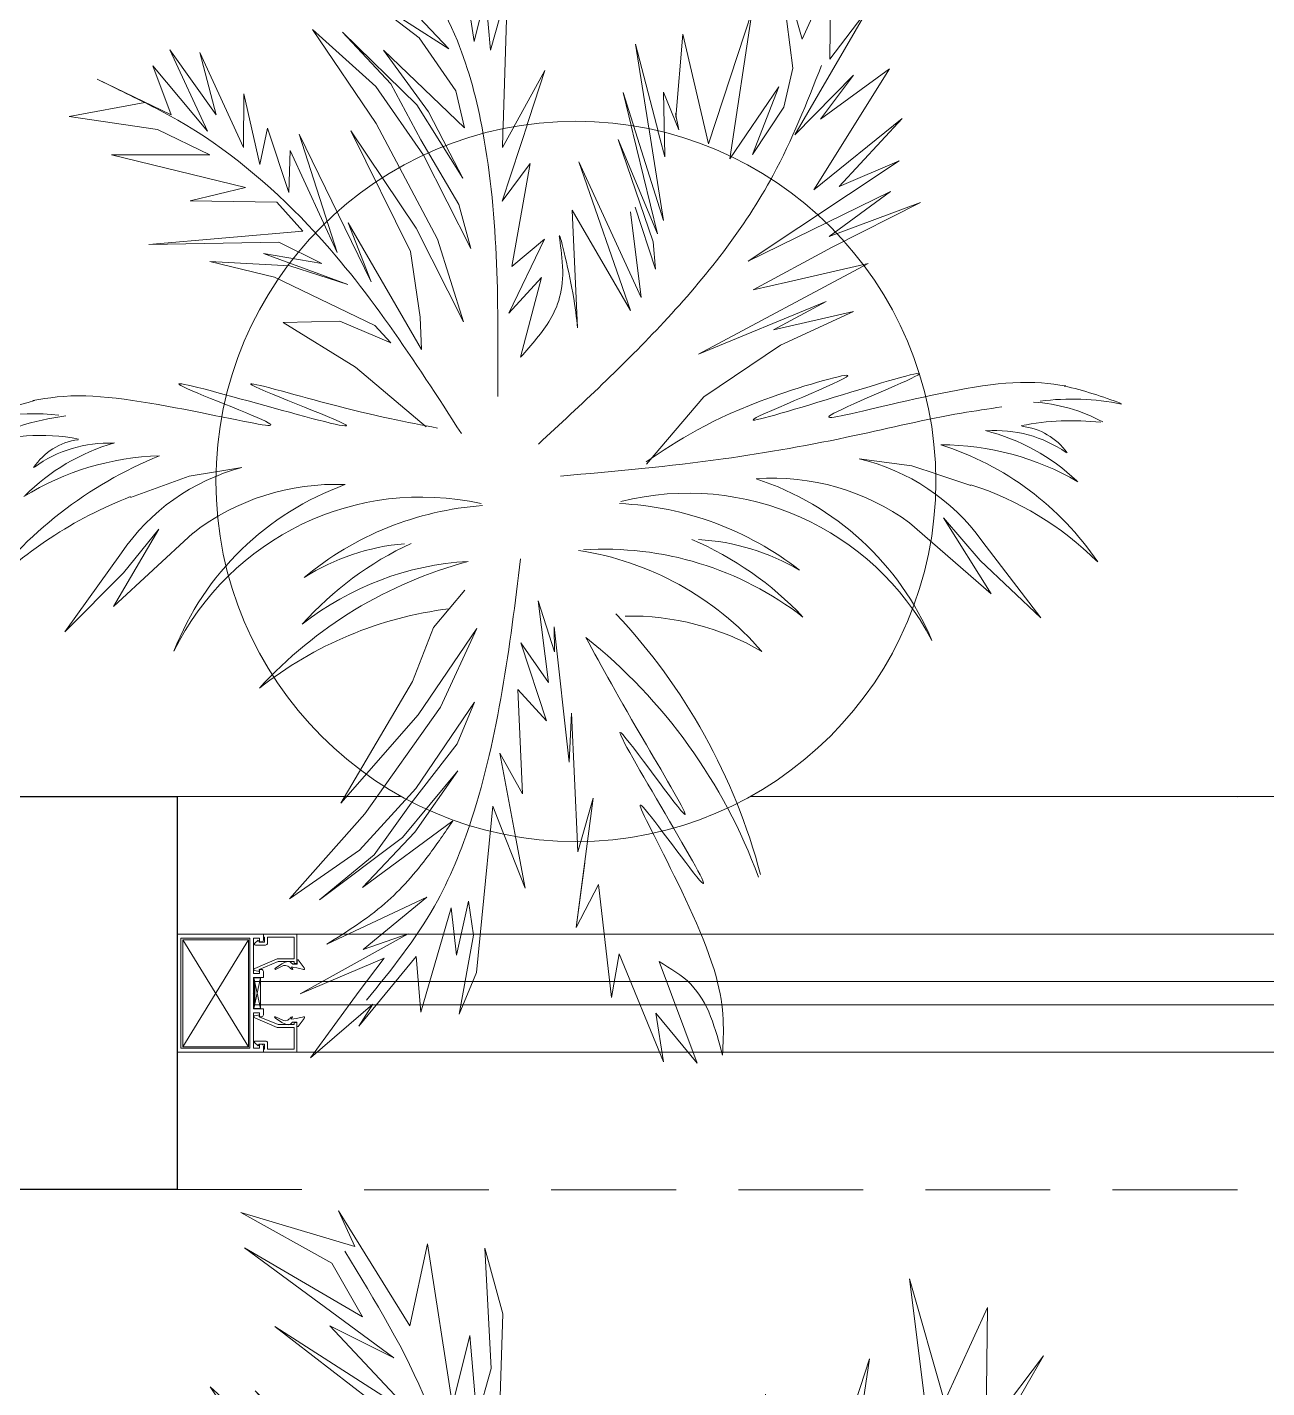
# Model space of a CAD drawing. Header units: centimetres. Extents: x 5488 to 20269, y -31398 to -19684.
# Drawn here: x 6136.6 to 6199.7, y -24051.2 to -23982 of the extents above; entities that cross this region are included whole.
import ezdxf

# ---------------------------------------------------------------- set-up
doc = ezdxf.new("R2010")
doc.units = ezdxf.units.CM
doc.set_wipeout_variables(frame=1)
doc.linetypes.add('HIDDEN', pattern=[9.525, 6.35, -3.175])
doc.layers.add('wipeout', color=7, linetype='Continuous', true_color=0xffffff)
for name, color, linetype, lineweight in [('xxx_Auto_Dograma_Metal', 157, 'Continuous', 0), ('xxx_Auto_Element_Dograma Cam', 140, 'Continuous', 9), ('xxx_Auto_Element_Dograma Metal', 211, 'Continuous', 20), ('xxx_Auto_Kaplama_Ahşap', 34, 'Continuous', 0), ('xxx_Auto_Kaplama_Ahşap Tarama', 16, 'Continuous', 5), ('xxx_Auto_Konstruksiyon_Metal', 141, 'Continuous', 0), ('xxx_Auto_Merdiven_Merdiven', 163, 'Continuous', 15), ('xxx_Auto_Tasiyici_Betonarme', 1, 'Continuous', 30), ('xxx_Auto_Tefris_Silik', 252, 'Continuous', 13), ('xxx_Auto_Tefris_Tefris', 32, 'Continuous', 15)]:
    doc.layers.add(name, color=color, linetype=linetype, lineweight=lineweight)
doc.layers.add('xxx_Auto_LANDSCAPE', color=7, linetype='Continuous', lineweight=0, true_color=0x496639)

# ---------------------------------------------------------------- blocks, each defined once
blk = doc.blocks.new('palm_plan')
at = {"color": 0}
for p, q in [((-35.71, 74.41), (-52.98, 98.96)), ((-52.98, 98.96), (-46.84, 87.45)), ((-23.8, 73.26), (-39.93, 97.81)), ((-39.93, 97.81), (-36.47, 80.55)), ((-22.27, 78.25), (-29.56, 95.89)), ((-29.56, 95.89), (-23.8, 73.26)), ((-46.84, 87.45), (-62.2, 94.74)), ((-62.2, 94.74), (-52.98, 84)), ((-21.88, 91.67), (-22.27, 78.25)), ((-16.13, 54.85), (-21.88, 91.67)), ((-12.29, 92.06), (-13.82, 72.11)), ((-11.52, 71.73), (-12.29, 92.06)), ((-36.47, 80.55), (-41.85, 90.52)), ((-41.85, 90.52), (-35.71, 74.41)), ((-52.98, 84), (-70.26, 86.69)), ((-70.26, 86.69), (-48.38, 79.78)), ((-13.82, 72.11), (-16.89, 87.45)), ((-16.89, 87.45), (-16.13, 54.85)), ((-48.38, 79.78), (-41.85, 74.79)), ((-36.86, 60.22), (-62.58, 77.1)), ((-62.58, 77.1), (-41.47, 57.53)), ((-5.38, 77.1), (-8.83, 60.6)), ((-3.07, 37.59), (-5.38, 77.1)), ((36.16, 67.82), (44.9, 77.21)), ((-35.71, 64.82), (-46.07, 75.56)), ((-46.07, 75.56), (-36.86, 60.22)), ((-41.85, 74.79), (-35.71, 64.82)), ((-10.37, 53.31), (-11.52, 71.73)), ((2.3, 70.19), (-1.15, 53.7)), ((2.3, 53.7), (2.3, 70.19)), ((30.3, 58.6), (36.16, 67.82)), ((-1.92, 65.97), (-3.07, 37.59)), ((-1.15, 53.7), (-1.92, 65.97)), ((-41.47, 57.53), (-64.12, 62.14)), ((-64.12, 62.14), (-49.14, 53.7)), ((-8.83, 60.6), (-10.37, 53.31)), ((-30.97, 42.55), (-66.37, 52.44)), ((-66.37, 52.44), (-42.77, 48.25)), ((-42.77, 48.25), (-54.95, 53.58)), ((-54.95, 53.58), (-46.58, 53.2)), ((-46.58, 53.2), (-50, 53.96)), ((5.38, 34.9), (2.3, 53.7)), ((-29.07, 40.27), (-58.37, 45.97)), ((-58.37, 45.97), (-30.97, 42.55)), ((-27.93, 38.75), (-50, 41.03)), ((-50, 41.03), (-29.07, 40.27)), ((-35.92, 38.37), (-22.6, 36.85)), ((-22.6, 36.85), (-27.93, 38.75)), ((-89.18, 34.03), (-98.39, 35.56)), ((-98.39, 35.56), (-83.04, 29.43)), ((-35.44, 37.1), (-18.55, 31.73)), ((-72.29, 25.59), (-89.18, 34.03)), ((13.05, 18.41), (5.38, 34.9)), ((-48.49, 14.09), (-69.22, 33.26)), ((-69.22, 33.26), (-58.47, 18.69)), ((-18.55, 31.73), (-49.26, 31.73)), ((-49.26, 31.73), (-17.01, 28.66)), ((-80.73, 22.52), (-102.23, 28.66)), ((-102.23, 28.66), (-93.02, 21.76)), ((-77.66, 24.82), (-88.41, 28.66)), ((-88.41, 28.66), (-80.73, 22.52)), ((-83.04, 29.43), (-77.66, 24.82)), ((-17.01, 28.66), (-40.81, 26.36)), ((-40.81, 26.36), (-18.36, 17.24)), ((-58.47, 18.69), (-72.29, 25.59)), ((-35.44, 10.25), (-53.09, 22.52)), ((-53.09, 22.52), (-48.49, 14.09)), ((-93.02, 21.76), (-111.44, 19.45)), ((-106.07, 19.45), (-116.82, 7.18)), ((-111.44, 19.45), (-106.07, 19.45)), ((-26.99, 5.65), (-37.74, 18.69)), ((-37.74, 18.69), (-35.44, 10.25)), ((-112.21, 5.65), (-89.95, 17.92)), ((-81.5, 17.15), (-100.69, 4.88)), ((-89.95, 17.92), (-97.62, 11.78)), ((-97.62, 11.78), (-81.5, 17.15)), ((-116.82, 7.18), (-105.3, 15.62)), ((-96.86, 16.39), (-112.21, 5.65)), ((-105.3, 15.62), (-96.86, 16.39)), ((-65.38, 13.32), (-86.88, 4.88)), ((-86.11, 12.55), (-73.06, 14.85)), ((-73.06, 14.85), (-65.38, 13.32)), ((-17.78, 4.11), (-30.83, 14.85)), ((-30.83, 14.85), (-26.99, 5.65)), ((-100.69, 4.88), (-86.11, 12.55)), ((-86.88, 4.88), (-71.52, 7.95)), ((-56.17, 8.72), (-73.82, 6.42)), ((-71.52, 7.95), (-56.17, 8.72)), ((-73.82, 6.42), (-93.78, -1.25)), ((-66.91, 4.11), (-51.56, 5.65)), ((-51.56, 5.65), (-42.35, 4.11)), ((-79.97, 3.35), (-66.91, 4.11)), ((-42.35, 4.11), (-63.84, 3.35)), ((-93.78, -1.25), (-79.97, 3.35)), ((-63.84, 3.35), (-80.73, 0.28)), ((-80.73, 0.28), (-96.86, -6.62)), ((-73.82, -2.79), (-46.95, -1.25)), ((-46.95, -1.25), (-29.29, -3.56)), ((-96.86, -6.62), (-73.82, -2.79)), ((-29.29, -3.56), (-50.79, -4.32)), ((-50.79, -4.32), (-74.59, -8.16)), ((-74.59, -8.16), (-46.95, -7.39)), ((-46.95, -7.39), (-33.9, -11.23)), ((-33.9, -11.23), (-27.71, -13.75)), ((40.16, -14.9), (35.5, -12.77)), ((35.5, -12.77), (62.01, -21.59)), ((-27.71, -13.75), (-57.7, -16.59)), ((29.25, -13.53), (45.37, -18.59)), ((29.25, -13.53), (40.16, -14.9)), ((-57.7, -16.59), (-44.65, -17.36)), ((-44.65, -17.36), (-78.43, -18.13)), ((-78.43, -18.13), (-53.09, -21.2)), ((45.37, -18.59), (35.57, -20.41)), ((62.01, -21.59), (53.08, -16.94)), ((53.08, -16.94), (79.49, -27.71)), ((-53.86, -35), (-36.2, -20.43)), ((-31.6, -18.9), (-40.04, -26.57)), ((-36.2, -20.43), (-31.6, -18.9)), ((-30.11, -27.61), (-12.86, -19.5)), ((35.57, -20.41), (52.36, -22.28)), ((79.49, -27.71), (70.84, -20.24)), ((70.84, -20.24), (93.51, -34.47)), ((-53.09, -21.2), (-76.13, -21.2)), ((-76.13, -21.2), (-68.45, -25.03)), ((-59.24, -35), (-46.18, -21.96)), ((-46.18, -21.96), (-54.63, -31.17)), ((52.36, -22.28), (44.04, -24.96)), ((129.23, -23.51), (107.01, -21.95)), ((-68.45, -25.03), (-82.27, -23.5)), ((-82.27, -23.5), (-76.13, -28.1)), ((116.39, -26.98), (129.23, -23.51)), ((-76.13, -28.1), (-90.71, -25.03)), ((-90.71, -25.03), (-80.73, -29.63)), ((-60, -25.8), (-70.75, -55.71)), ((-67.68, -28.1), (-60, -25.8)), ((-60, -31.17), (-52.33, -25.03)), ((-52.33, -25.03), (-59.24, -35)), ((44.04, -24.96), (63.97, -33.04)), ((-40.04, -26.57), (-44.65, -37.3)), ((-44.65, -37.3), (-30.11, -27.61)), ((25.22, -35.42), (20.93, -26.32)), ((40.7, -40.9), (29.12, -27.37)), ((29.12, -27.37), (40.23, -45.79)), ((93.51, -34.47), (82.18, -27.35)), ((93.51, -34.47), (87.39, -26.64)), ((87.39, -26.64), (109.62, -33.92)), ((126.11, -29.76), (116.39, -26.98)), ((-80.73, -29.63), (-102.23, -29.63)), ((-102.23, -29.63), (-89.18, -31.93)), ((-75.36, -44.21), (-67.68, -28.1)), ((109.62, -33.92), (102.15, -28.72)), ((102.15, -28.72), (126.11, -29.76)), ((-70.75, -55.71), (-60, -31.17)), ((-54.63, -31.17), (-62.31, -45.74)), ((-89.18, -31.93), (-105.3, -35)), ((-90.71, -54.94), (-73.06, -32.7)), ((-73.06, -32.7), (-75.36, -44.21)), ((63.97, -33.04), (54.38, -33.8)), ((-105.3, -35), (-86.88, -35)), ((-86.88, -35), (-103.77, -39.6)), ((-62.31, -45.74), (-53.86, -35)), ((33.49, -43.95), (25.22, -35.42)), ((49, -40.98), (42.68, -34.1)), ((42.68, -34.1), (53.79, -52.52)), ((54.38, -33.8), (81.77, -40.67)), ((-91.48, -44.21), (-82.27, -36.54)), ((-82.27, -36.54), (-90.71, -54.94)), ((-93.02, -40.37), (-106.07, -51.11)), ((-103.77, -39.6), (-93.02, -40.37)), ((54.11, -64.23), (40.7, -40.9)), ((56.11, -54.67), (49, -40.98)), ((81.77, -40.67), (63.69, -39.64)), ((63.69, -39.64), (77.03, -47.43)), ((-106.07, -51.11), (-97.62, -44.21)), ((-97.62, -44.21), (-101.46, -59.55)), ((-101.46, -59.55), (-91.48, -44.21)), ((50.03, -67.81), (33.49, -43.95)), ((61.84, -56.44), (54.09, -43.16)), ((54.09, -43.16), (61.81, -59.2)), ((40.23, -45.79), (50.03, -67.81)), ((62.98, -48.36), (67.67, -70.97)), ((77.03, -47.43), (93.33, -56.96)), ((53.79, -52.52), (60.45, -68.34)), ((86.12, -54.34), (79.33, -52.35)), ((79.33, -52.35), (88.41, -59.26)), ((62.6, -66.02), (56.11, -54.67)), ((99.65, -63.84), (86.12, -54.34)), ((-21.11, -57.48), (-24, -68.02)), ((67.67, -70.97), (61.84, -56.44)), ((88.41, -59.26), (79.08, -56.18)), ((79.08, -56.18), (95.97, -70.83)), ((93.33, -56.96), (99.65, -63.84)), ((61.81, -59.2), (66.31, -80.11)), ((79.32, -76.19), (75, -59.76)), ((75, -59.76), (75.22, -82.54)), ((63.49, -85.62), (54.11, -64.23)), ((66.31, -80.11), (62.6, -66.02)), ((80.26, -66.41), (79.32, -76.19)), ((82.16, -91.76), (80.26, -66.41)), ((95.97, -70.83), (85.15, -66.89)), ((85.15, -66.89), (93.3, -83.57)), ((-24, -68.02), (-25.08, -80.8)), ((60.45, -68.34), (63.49, -85.62)), ((82.76, -73.04), (82.16, -91.76)), ((86.73, -80.53), (82.76, -73.04)), ((93.3, -83.57), (90.36, -79.07)), ((90.36, -79.07), (95.03, -95.31)), ((95.03, -95.31), (86.73, -80.53))]:
    blk.add_line(p, q, dxfattribs=at)
for points in [[(56.14, 74.49), (75.63, 78.86), (59.72, 72.5), (48.59, 69.33), (66.88, 71.71), (46.6, 62.55)], [(-15.51, -87.3), (-5.65, -104.67), (-11.63, -88.62), (-16.76, -78.24), (-6.23, -93.38), (-13.08, -72.21)]]:
    blk.add_lwpolyline(points, dxfattribs=at)
for centre, radius, start, end in [((99.17, 53.3), 81.81, 133.8194, 142.415), ((82.98, 82.64), 50.1, 143.6631, 162.8704), ((64.92, 79.92), 34.25, 126.9529, 151.8694), ((90.53, 79.14), 53.98, 149.0425, 166.4484), ((85.76, 51.52), 56.24, 125.181, 155.2139), ((69.12, 57.69), 42.79, 111.98, 140.9278), ((59.95, 75.91), 25.52, 120.6823, 159.6517), ((49.47, 85.09), 13.11, 100.6314, 149.1948), ((80.37, 33.28), 61.93, 99.5706, 137.5209), ((92.71, 33.32), 65.05, 110.5942, 137.4972), ((64.52, 31.9), 43.41, 101.1272, 142.038), ((69.91, 20.84), 47.78, 119.2037, 159.356), ((73.53, 0.03), 56.68, 93.0923, 169.431), ((68.76, -2.86), 59.51, 88.3527, 137.0574), ((75.71, -19.74), 64.86, 117.2482, 152.6959), ((71.95, 0.37), 45.64, 124.6301, 152.1817), ((85.89, -24.6), 66.7, 117.5703, 159.0296), ((77.24, -30.93), 69.13, 108.7482, 132.008), ((75.42, -36.07), 62.46, 106.2911, 146.5573), ((89.12, -20.29), 54.1, 125.2433, 156.3329), ((77.98, -118.6), 124.94, 80.1144, 108.4985), ((90.77, -108.29), 112.52, 85.428, 116.7161), ((51.32, -50.14), 56.68, 142.795, 219.1337), ((67.42, -38.46), 64.86, 159.5301, 194.9778), ((72.58, -45.48), 60.92, 158.5901, 193.4129), ((103.98, -38.38), 89.4, 170.2572, 202.8835), ((97.56, -54.6), 78.17, 162.3252, 193.7177), ((76.73, -32.07), 69.13, 180.2181, 203.4778), ((50, -49.19), 45.64, 160.0443, 187.5959), ((33.47, -61.44), 47.78, 152.87, 193.0223), ((50.25, -44.67), 59.51, 175.1686, 223.8733), ((21.66, -64.88), 43.41, 170.188, 211.0989), ((21.4, -93.79), 56.24, 157.0121, 187.045), ((54.53, -75.84), 85, 177.2951, 209.1957), ((-14, -91.07), 25.52, 152.5744, 191.5437), ((5.65, -85.62), 42.79, 171.2982, 200.246), ((62.27, -86.14), 87.67, 176.4689, 200.8209), ((-5.72, -110.21), 42.63, 144.6149, 173.5658), ((-27.84, -89.48), 13.11, 163.0312, 211.5946), ((-1.59, -113.58), 52.23, 149.5519, 178.1336), ((2.24, -101.23), 50.49, 162.3651, 184.773), ((200.52, -129.14), 254.9, 171.2704, 176.1187)]:
    blk.add_arc(centre, radius, start, end, dxfattribs=at)
for points in [[(12.54, 18.56), (11.25, 47.52), (13.83, 63.6), (13.83, 42.37), (19.63, 77.12), (19.63, 57.81), (29.29, 93.85), (34.44, 103.5)], [(7.87, 1.31), (18.64, 33.22), (25.57, 59.75), (30.57, 81.66), (32.88, 89.74)], [(0, 0), (-12.02, 33.89), (-30.06, 66.92), (-46.37, 85.36)], [(-17.78, 4.11), (-22.26, 12.87), (-31.96, 20.07), (-37.05, 21.73), (-25.27, 19.36), (-18.36, 17.24)], [(-12.4, -3.56), (-63.08, 16.39), (-82.27, 19.45), (-106.07, 17.92)], [(40.19, -7.78), (65.46, -5.69), (81.71, -4.5), (61.04, -9.39), (96.2, -7.03), (77.41, -11.47), (114.7, -12.58), (129.93, -18.14)], [(-8.57, -13.53), (-60.77, -24.26), (-91.48, -39.6), (-102.23, -48.04)], [(19.89, -13.23), (64.29, -44.75), (77.35, -59.14), (89.08, -79.91)], [(107.01, -21.95), (113.96, -17.96), (129.93, -18.14)], [(-11.67, -17.51), (-25.7, -35.93), (-35.89, -48.65), (-20.16, -34.38), (-42, -62.03), (-27.7, -49.05), (-47.89, -80.43), (-51.58, -90.73)], [(62.98, -48.36), (67.38, -55.92), (72.6, -68.22), (75.22, -82.54)]]:
    blk.add_spline(points, degree=3, dxfattribs=at)
blk = doc.blocks.new('A$C21533CF2')
blk.add_wipeout([(74.13, 39.489), (75.197, 40.417), (76.213, 41.4), (77.177, 42.435), (78.085, 43.519), (78.935, 44.649), (79.725, 45.822), (80.452, 47.035), (81.115, 48.284), (81.712, 49.566), (82.241, 50.877), (82.7, 52.214), (83.089, 53.574), (83.406, 54.952), (83.65, 56.345), (83.822, 57.748), (83.919, 59.159), (83.943, 60.573), (83.892, 61.986), (83.768, 63.395), (83.57, 64.795), (83.299, 66.183), (82.956, 67.554), (82.542, 68.906), (82.057, 70.235), (81.504, 71.536), (80.883, 72.806), (80.196, 74.043), (79.446, 75.241), (78.634, 76.399), (77.763, 77.512), (76.834, 78.579), (75.851, 79.595), (74.816, 80.559), (73.732, 81.467), (72.602, 82.317), (71.429, 83.107), (70.217, 83.834), (68.968, 84.497), (67.686, 85.094), (66.374, 85.623), (65.037, 86.082), (63.677, 86.471), (62.299, 86.788), (60.907, 87.032), (59.503, 87.204), (58.092, 87.301), (56.679, 87.325), (55.265, 87.274), (53.857, 87.15), (52.457, 86.952), (51.069, 86.681), (49.697, 86.338), (48.345, 85.924), (47.017, 85.439), (45.716, 84.886), (44.445, 84.265), (43.209, 83.578), (42.01, 82.828), (40.853, 82.016), (39.739, 81.145), (38.672, 80.216), (37.656, 79.233), (36.692, 78.198), (35.784, 77.114), (34.934, 75.984), (34.144, 74.812), (33.417, 73.599), (32.754, 72.35), (32.157, 71.068), (31.629, 69.756), (31.169, 68.419), (30.781, 67.059), (30.464, 65.681), (30.219, 64.289), (30.048, 62.885), (29.95, 61.474), (29.927, 60.061), (29.977, 58.647), (30.101, 57.239), (30.299, 55.839), (30.57, 54.451), (30.913, 53.079), (31.328, 51.727), (31.812, 50.399), (32.366, 49.098), (32.987, 47.827), (33.673, 46.591), (34.423, 45.392), (35.235, 44.235), (36.107, 43.121), (37.035, 42.054), (38.018, 41.038), (39.053, 40.074), (40.137, 39.166), (41.267, 38.316), (42.44, 37.526), (43.653, 36.799), (44.902, 36.136), (46.184, 35.539), (47.495, 35.011), (48.832, 34.551), (50.192, 34.163), (51.57, 33.846), (52.963, 33.601), (54.366, 33.43), (55.777, 33.332), (57.191, 33.309), (58.604, 33.359), (60.013, 33.483), (61.413, 33.681), (62.801, 33.952), (64.172, 34.295), (65.524, 34.71), (66.853, 35.194), (68.154, 35.748), (69.424, 36.369), (70.661, 37.055), (71.859, 37.805), (73.017, 38.617)]).dxf.layer = 'wipeout'
at = {"layer": 'xxx_Auto_Tefris_Tefris'}
blk.add_circle((56.935, 60.317), 27, dxfattribs=at)
at = {"layer": 'xxx_Auto_LANDSCAPE', "xscale": -0.364783083416274, "yscale": 0.364783083416274, "zscale": 0.3647830834162722, "rotation": 328.9633282841189}
blk.add_blockref('palm_plan', (59.413, 57.228), dxfattribs=at)
blk = doc.blocks.new('2411-X')
for p, q in [((3.1, 19.8), (4.8, 21.6)), ((5.6, 16), (5.6, 21.2)), ((17.5, 21.5), (12.5, 10.05)), ((19, 19.2), (18.5, 21.5)), ((1.5, 17), (0, 17)), ((0, 17), (0, 0)), ((1.5, 16.5), (1.5, 17)), ((4.1, 16.5), (1.5, 16.5)), ((1.5, 1.5), (1.5, 15)), ((1.5, 15), (4.6, 15)), ((4.1, 19.2), (3.1, 19.8)), ((4.1, 19.2), (4.1, 16.5)), ((18, 19.2), (14, 9.5)), ((19, 19.2), (18, 19.2)), ((12.5, 9.5), (12.5, 10.05)), ((12.5, 9.5), (12.5, 1.5)), ((14, 1.5), (14, 9.5)), ((0, 0), (15, 0)), ((12.5, 1.5), (1.5, 1.5)), ((15, 1.5), (14, 1.5)), ((15, 1.5), (15, 0))]:
    blk.add_line(p, q)
for centre, radius, start, end in [((5.1, 21.2), 0.498, 359.47677, 127.39313), ((18, 21.5), 0.5, 0, 180), ((4.6, 16), 1, 270, 0)]:
    blk.add_arc(centre, radius, start, end)
blk = doc.blocks.new('ALU TRIM 6')
at = {"layer": 'xxx_Auto_Element_Dograma Metal'}
for p, q in [((6039.181, -20367.783), (6035.833, -20362.338)), ((6035.833, -20367.783), (6039.181, -20362.338)), ((6039.449, -20365.852), (6039.449, -20364.277)), ((6039.449, -20365.852), (6039.785, -20364.277)), ((6039.785, -20365.852), (6039.449, -20364.277)), ((6039.785, -20364.277), (6039.449, -20364.277)), ((6039.785, -20365.852), (6039.785, -20364.277)), ((6039.449, -20365.852), (6039.785, -20365.852))]:
    blk.add_line(p, q, dxfattribs=at)
for points in [[(6035.54, -20362.067), (6035.54, -20368.067)], [(6035.74, -20365.601), (6035.74, -20367.867), (6037.49, -20367.867), (6039.24, -20367.867), (6039.24, -20365.067), (6039.24, -20362.267), (6037.49, -20362.267), (6035.74, -20362.267), (6035.74, -20365.601)]]:
    blk.add_lwpolyline(points, dxfattribs=at)
blk.add_lwpolyline([(6035.54, -20368.067), (6037.49, -20368.067), (6039.94, -20368.067), (6039.94, -20367.767, 0.414214), (6039.84, -20367.667), (6039.74, -20367.667), (6039.74, -20367.867), (6039.44, -20367.867), (6039.44, -20366.067), (6039.74, -20366.067), (6039.74, -20366.267), (6039.84, -20366.267, 0.414214), (6039.94, -20366.167), (6039.94, -20365.867), (6039.44, -20365.867), (6039.44, -20365.097), (6039.41, -20365.067), (6039.44, -20365.037), (6039.44, -20364.267), (6039.94, -20364.267), (6039.94, -20363.967, 0.414214), (6039.84, -20363.867), (6039.74, -20363.867), (6039.74, -20364.067), (6039.44, -20364.067), (6039.44, -20362.267), (6039.74, -20362.267), (6039.74, -20362.467), (6039.84, -20362.467, 0.414214), (6039.94, -20362.367), (6039.94, -20362.067), (6037.49, -20362.067), (6035.54, -20362.067)], format="xyb", dxfattribs=at)
for points in [[(6039.181, -20362.338), (6035.833, -20362.338), (6035.833, -20367.783), (6039.181, -20367.783)], [(6041.295, -20363.476), (6041.195, -20363.456), (6041.035, -20363.496), (6040.875, -20363.576), (6040.545, -20363.796), (6040.505, -20363.836), (6040.525, -20363.856), (6040.545, -20363.856), (6040.955, -20363.666), (6041.055, -20363.656), (6041.175, -20363.686), (6041.225, -20363.736), (6041.275, -20363.766), (6041.315, -20363.816), (6041.355, -20363.846), (6041.405, -20363.866), (6041.425, -20363.846), (6041.405, -20363.816), (6041.375, -20363.786), (6041.365, -20363.756), (6041.375, -20363.736), (6041.485, -20363.756), (6041.625, -20363.776), (6041.765, -20363.816), (6041.925, -20363.846), (6041.975, -20363.866), (6042.005, -20363.866), (6042.025, -20363.846), (6042.025, -20363.816), (6042.005, -20363.776), (6041.705, -20363.376), (6041.645, -20363.376), (6041.645, -20363.596), (6041.425, -20363.596), (6041.325, -20363.506), (6041.315, -20363.496)], [(6041.301, -20366.655), (6041.201, -20366.675), (6041.041, -20366.635), (6040.881, -20366.555), (6040.551, -20366.335), (6040.511, -20366.295), (6040.531, -20366.275), (6040.551, -20366.275), (6040.961, -20366.465), (6041.061, -20366.475), (6041.181, -20366.445), (6041.231, -20366.395), (6041.281, -20366.365), (6041.321, -20366.315), (6041.361, -20366.285), (6041.411, -20366.265), (6041.431, -20366.285), (6041.411, -20366.315), (6041.381, -20366.345), (6041.371, -20366.375), (6041.381, -20366.395), (6041.491, -20366.375), (6041.631, -20366.355), (6041.771, -20366.315), (6041.931, -20366.285), (6041.981, -20366.265), (6042.011, -20366.265), (6042.031, -20366.285), (6042.031, -20366.315), (6042.011, -20366.355), (6041.711, -20366.755), (6041.651, -20366.755), (6041.651, -20366.535), (6041.431, -20366.535), (6041.331, -20366.625), (6041.321, -20366.635)]]:
    blk.add_lwpolyline(points, close=True, dxfattribs=at)
at = {"layer": 'xxx_Auto_Element_Dograma Metal', "rotation": 90}
for p, xscale, yscale, zscale in [((6041.646, -20362.067, -0.3), -0.1000000000058208, 0.0999999999985448, 0.1000000000000227), ((6041.646, -20368.067, -0.3), 0.1000000000058208, 0.1000000000058208, 0.1000000000058208)]:
    blk.add_blockref('2411-X', p, dxfattribs=dict(at, xscale=xscale, yscale=yscale, zscale=zscale))
blk = doc.blocks.new('A$C7e91c669')
at = {"layer": 'xxx_Auto_Dograma_Metal'}
for p, q in [((-41.235, 2.993, -0.907), (49.69, 2.995, -0.6)), ((-41.235, -3.007, -0.6), (49.69, -3.005, -0.6))]:
    blk.add_line(p, q, dxfattribs=at)
at = {"layer": 'xxx_Auto_Element_Dograma Cam'}
for p, q in [((-43.095, 0.598, -0.3), (-43.095, -0.602, -0.3)), ((51.4, 0.595, -0.6), (-43.095, 0.595, -0.6)), ((-43.095, -0.605, -0.6), (51.4, -0.605, -0.6))]:
    blk.add_line(p, q, dxfattribs=at)
at = {"layer": 'xxx_Auto_Kaplama_Ahşap', "xscale": -1, "rotation": 180}
blk.add_blockref('ALU TRIM 6', (-6082.587, -20365.067, -0.3), dxfattribs=at)

msp = doc.modelspace()

# ---------------------------------------------------------------- linework, layer by layer
at = {"layer": 'xxx_Auto_Merdiven_Merdiven'}
msp.add_lwpolyline([(6911.294, -24180.682), (6911.29, -24021.146), (6608.87, -24021.146), (6608.873, -23931.099), (6438.873, -23931.099), (6438.873, -24021.099), (6144.235, -24021.099)], dxfattribs=at)
at = {"layer": 'xxx_Auto_Tasiyici_Betonarme'}
msp.add_lwpolyline([(6124.235, -24021.099), (6144.235, -24021.099), (6144.235, -24041.099), (6124.235, -24041.099)], close=True, dxfattribs=at)
msp.add_lwpolyline([(6124.235, -24021.099), (6144.235, -24021.099), (6144.235, -24041.099), (6124.235, -24041.099)], close=True, dxfattribs=at)
at = {"layer": 'xxx_Auto_Tefris_Silik', "linetype": 'HIDDEN'}
for points in [[(6144.235, -24021.099), (6812.108, -24021.178)], [(6144.235, -24041.099), (6911.291, -24041.189)]]:
    msp.add_lwpolyline(points, dxfattribs=at)

# ---------------------------------------------------------------- block references
at = {"layer": 'xxx_Auto_Konstruksiyon_Metal'}
msp.add_blockref('A$C7e91c669', (6191.282, -24031.099), dxfattribs=at)

# ---------------------------------------------------------------- next in the draw order: block references
at = {"layer": 'xxx_Auto_Tefris_Tefris', "linetype": 'ByBlock', "xscale": -0.6785773943030611, "yscale": 0.6785773943030611, "zscale": 0.6785773943030642, "rotation": 263.6633441428334}
msp.add_blockref('A$C21533CF2', (6119.593, -24038.947), dxfattribs=at)

# ---------------------------------------------------------------- next in the draw order: block references
at = {"layer": 'xxx_Auto_Tefris_Tefris', "linetype": 'ByBlock', "xscale": -1.017866091454594, "yscale": 1.017866091454594, "zscale": 1.017866091454596, "rotation": 263.6633441428334}
msp.add_blockref('A$C21533CF2', (6098.612, -24136.459), dxfattribs=at)

# ---------------------------------------------------------------- next in the draw order: hatches: boundary and pattern name
at = {"layer": 'xxx_Auto_Kaplama_Ahşap Tarama'}
h = msp.add_hatch(dxfattribs=at)
h.set_pattern_fill('AR-CONC', color=256, scale=0.5)
h.set_pattern_definition([(50, (809.53, -3617.59), (91.09233, -7.96954), [9.525, -104.775]), (355, (809.53, -3617.59), (-17.6217, 95.52842), [7.62, -83.8203]), (100.45144, (817.12, -3618.255), (73.47062, 87.55888), [8.095, -89.04512]), (46.1842, (809.53, -3592.19), (135.5395, -21.02116), [14.2875, -157.1625]), (96.63556, (820.83, -3593.94), (118.70207, 123.71306), [12.1425, -133.5678]), (351.18415, (809.53, -3592.19), (118.70207, 123.71306), [11.43, -125.72987]), (21, (822.23, -3598.54), (75.8072, -51.1326), [9.525, -104.775]), (326, (822.23, -3598.54), (30.901, 92.09398), [7.62, -83.82]), (71.45144, (828.55, -3602.8), (106.7082, 40.96138), [8.095, -89.04497]), (37.5, (809.53, -3617.59), (1.5443, 42.27752), [0, -82.804, 0, -85.09, 0, -84.1375]), (7.5, (809.53, -3617.59), (33.40983, 50.09029), [0, -48.514, 0, -80.899, 0, -32.0675]), (327.5, (781.21, -3617.59), (67.795298, -2.864372), [0, -31.75, 0, -99.06, 0, -131.445]), (317.5, (768.51, -3617.59), (74.06459, 12.71325), [0, -41.275, 0, -65.786, 0, -93.345])])
edge = h.paths.add_edge_path()
edge.add_line((9312.934, -27555.319), (9330.626, -27555.319))
edge.add_arc((9330.626, -27548.319), 7, 270, 349.55924)
edge.add_arc((-12655703.852, 2009176.564), 12827763.879, 350.8642093147, 350.8644691226)
edge.add_line((9346.746, -27492.157), (9332.45, -27492.157))
edge.add_line((9332.45, -27492.157), (9332.449, -27061.102))
edge.add_line((9332.449, -27061.102), (9346.746, -27061.102))
edge.add_arc((-12660642.429, -2064524.007), 12832765.905, 9.1355309233, 9.1357906395)
edge.add_arc((9330.626, -27004.939), 7, 10.44076, 90)
edge.add_line((9330.626, -26997.939), (9312.934, -26997.939))
edge.add_arc((9312.934, -27004.939), 7, 90, 170.48641)
edge.add_arc((10864.464, -27276.629), 1582.138, 170.069442, 189.930558)
edge.add_arc((9312.934, -27548.319), 7, 189.51359, 270)

doc.saveas('drawing.dxf')
